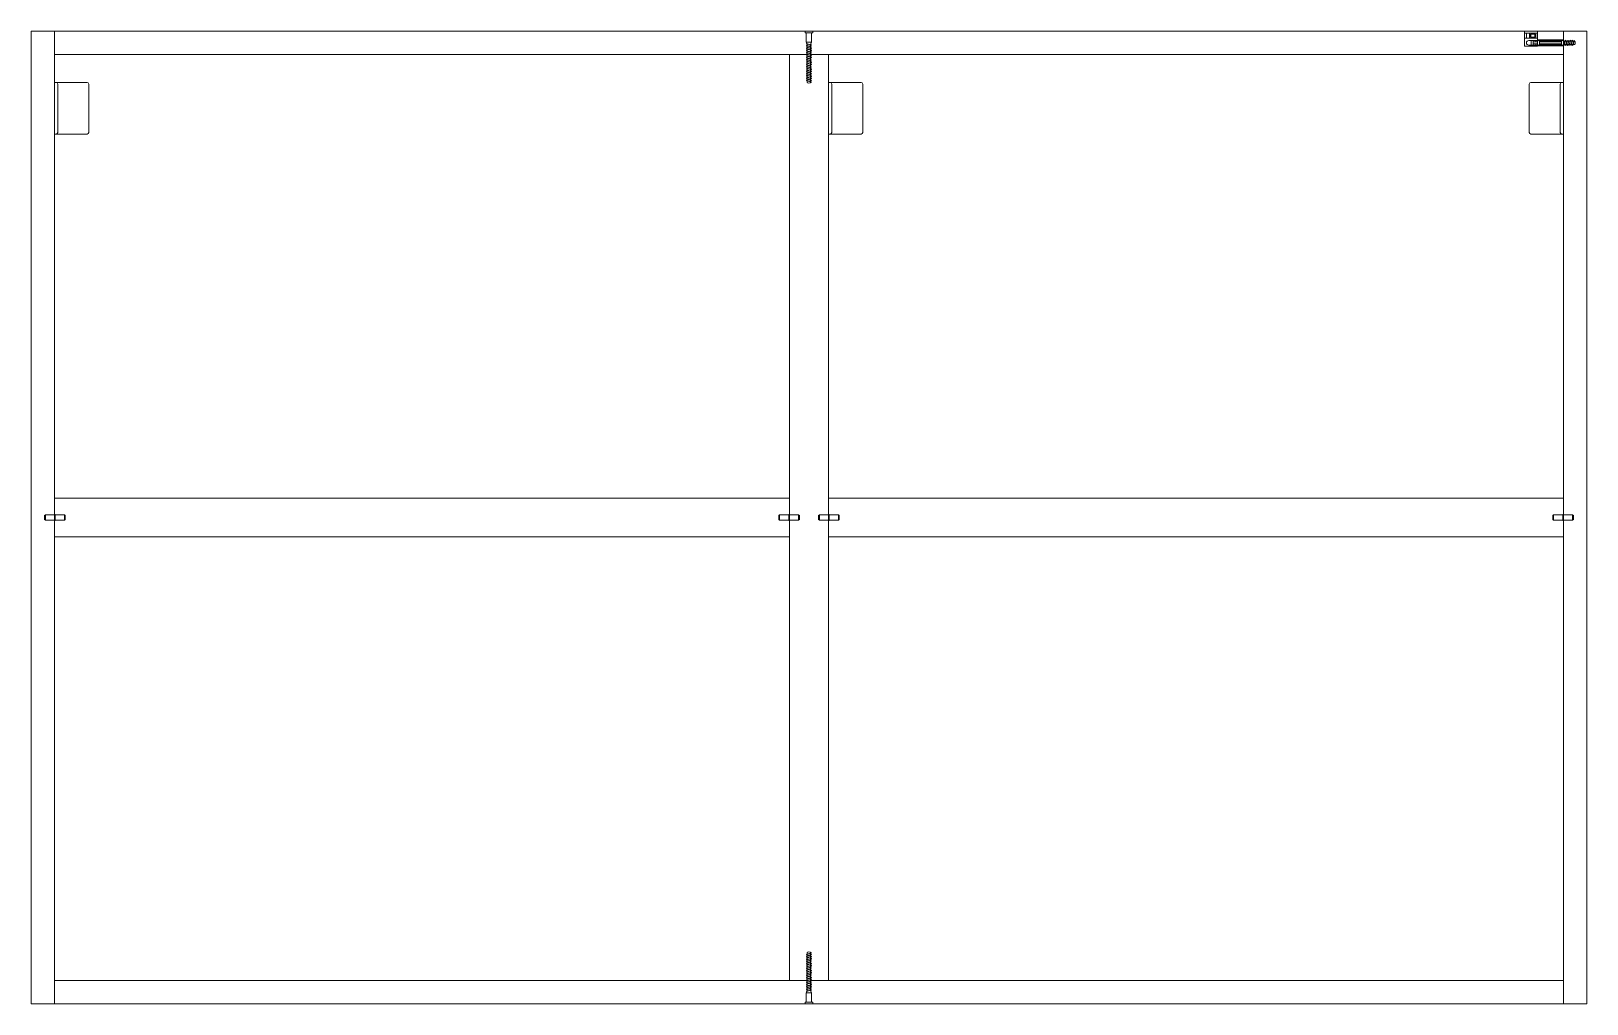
# Model space of a CAD drawing. Header units: centimetres. Extents: x -2268 to 3476, y -1681 to 1470.
# Drawn here: x 2739.4 to 2859.4, y -523.4 to -448.4 of the extents above; entities that cross this region are included whole.
import ezdxf

# ---------------------------------------------------------------- set-up
doc = ezdxf.new("R2010")
doc.units = ezdxf.units.CM
for name, color, linetype, lineweight in [('0_Num_Penna__6', 6, 'Continuous', 18), ('A-FURN_Num_Penna__252_Num_Penna__252_Num_Penna__3_Num_Penna__252_Num_Penna__252_Num_Penna__252_Num_Penna__252_Num_Penna__252_Num_Penna__252_Num_Penna__252_Num_Penna__252_Num_Penna__252_Num_Penna__252_Num_Penna__252_Num_Penna__5', 5, 'Continuous', 18), ('A-FURN_Num_Penna__252_Num_Penna__252_Num_Penna__3_Num_Penna__252_Num_Penna__252_Num_Penna__252_Num_Penna__252_Num_Penna__252_Num_Penna__252_Num_Penna__252_Num_Penna__252_Num_Penna__252_Num_Penna__252_Num_Penna__252_Num_Penna__6', 6, 'Continuous', 18), ('A-FURN_Num_Penna__252_Num_Penna__252_Num_Penna__3_Num_Penna__252_Num_Penna__252_Num_Penna__252_Num_Penna__252_Num_Penna__252_Num_Penna__252_Num_Penna__252_Num_Penna__252_Num_Penna__252_Num_Penna__252_Num_Penna__6_Num_Penna__6', 6, 'Continuous', 18), ('INFO_Num_Penna__2_Num_Penna__2_Num_Penna__2_Num_Penna__2_Num_Penna__5', 5, 'Continuous', 18), ('PDF16_Geometry_Num_Penna__6_Num_Penna__6_Num_Penna__6_Num_Penna__6_Num_Penna__6_Num_Penna__6_Num_Penna__6_Num_Penna__6_Num_Penna__6_Num_Penna__6_Num_Penna__6_Num_Penna__6_Num_Penna__6_Num_Penna__6', 6, 'Continuous', 18), ('PDF22_Geometry_Num_Penna__1_Num_Penna__255_Num_Penna__3_Num_Penna__3_Num_Penna__6', 6, 'Continuous', 18), ('PDF2_Geometry_Num_Penna__7_Num_Penna__7_Num_Penna__7_Num_Penna__7_Num_Penna__7_Num_Penna__7_Num_Penna__7_Num_Penna__5', 5, 'Continuous', 18), ('PDF2_Geometry_Num_Penna__7_Num_Penna__7_Num_Penna__7_Num_Penna__7_Num_Penna__7_Num_Penna__7_Num_Penna__7_Num_Penna__6', 6, 'Continuous', 18), ('PDF_Geometry_Num_Penna__7_Num_Penna__7_Num_Penna__3_Num_Penna__6_Num_Penna__6_Num_Penna__6_Num_Penna__6_Num_Penna__6_Num_Penna__6_Num_Penna__6_Num_Penna__6_Num_Penna__6_Num_Penna__6_Num_Penna__6', 6, 'Continuous', 18), ('VITE_Num_Penna__5', 5, 'Continuous', 18), ('VITE_Num_Penna__6', 6, 'Continuous', 18), ('viti_Num_Penna__5', 5, 'Continuous', 18), ('viti_Num_Penna__6', 6, 'Continuous', 18)]:
    doc.layers.add(name, color=color, linetype=linetype, lineweight=lineweight)

msp = doc.modelspace()

# ---------------------------------------------------------------- linework, layer by layer
at = {"layer": '0_Num_Penna__6', "color": 6, "linetype": 'Continuous', "lineweight": 18}
for p, q in [((2854.6341, -449.5265), (2854.6341, -448.3692)), ((2855.6341, -449.5265), (2855.6341, -448.3692)), ((2855.6341, -449.5265), (2854.6341, -449.5265)), ((2857.6341, -449.0406), (2855.6341, -449.0406))]:
    msp.add_line(p, q, dxfattribs=at)
at = {"layer": 'A-FURN_Num_Penna__252_Num_Penna__252_Num_Penna__3_Num_Penna__252_Num_Penna__252_Num_Penna__252_Num_Penna__252_Num_Penna__252_Num_Penna__252_Num_Penna__252_Num_Penna__252_Num_Penna__252_Num_Penna__252_Num_Penna__252_Num_Penna__5', "color": 5, "linetype": 'Continuous', "lineweight": 18}
for p, q in [((2799.7308, -448.3692), (2799.1308, -448.3692)), ((2799.2249, -448.4892), (2799.6367, -448.4892)), ((2799.3004, -449.2108), (2799.2249, -449.2108)), ((2799.2662, -449.3245), (2799.5611, -449.4158)), ((2799.5611, -449.4438), (2799.2786, -449.3564)), ((2799.6367, -449.2108), (2799.3004, -449.2108)), ((2799.3004, -449.4704), (2799.5611, -449.5511)), ((2799.5611, -449.5791), (2799.3004, -449.4984)), ((2799.3004, -449.6057), (2799.5611, -449.6864)), ((2799.5611, -449.7144), (2799.3004, -449.6337)), ((2799.3004, -449.741), (2799.5611, -449.8217)), ((2799.5611, -449.8497), (2799.3004, -449.769)), ((2799.3004, -449.8763), (2799.5611, -449.957)), ((2799.5611, -449.9849), (2799.3004, -449.9043)), ((2855.7909, -449.1358), (2855.7909, -449.4028)), ((2857.4772, -449.1358), (2857.4772, -449.4028)), ((2857.6646, -449.3996), (2857.7453, -449.1389)), ((2857.7733, -449.1389), (2857.6926, -449.3996)), ((2857.7999, -449.3996), (2857.8806, -449.1389)), ((2857.9086, -449.1389), (2857.8279, -449.3996)), ((2857.9352, -449.3996), (2858.0159, -449.1389)), ((2858.0438, -449.1389), (2857.9632, -449.3996)), ((2858.0704, -449.3996), (2858.1511, -449.1389)), ((2858.1791, -449.1389), (2858.0985, -449.3996)), ((2858.2057, -449.3996), (2858.2864, -449.1389)), ((2858.3144, -449.1389), (2858.2338, -449.3996)), ((2858.341, -449.3996), (2858.4217, -449.1389)), ((2858.4497, -449.1389), (2858.3691, -449.3996)), ((2799.3004, -450.0116), (2799.5611, -450.0923)), ((2799.5611, -450.1202), (2799.3004, -450.0396)), ((2799.3004, -450.1468), (2799.5611, -450.2275)), ((2799.5611, -450.2555), (2799.3004, -450.1749)), ((2799.3004, -450.2821), (2799.5611, -450.3628)), ((2799.5611, -450.3908), (2799.3004, -450.3102)), ((2799.3004, -450.4174), (2799.5611, -450.4981)), ((2799.5611, -450.5261), (2799.3004, -450.4455)), ((2799.3004, -450.5527), (2799.5611, -450.6334)), ((2799.5611, -450.6614), (2799.3004, -450.5808)), ((2799.3004, -450.688), (2799.5611, -450.7687)), ((2799.5611, -450.7967), (2799.3004, -450.716)), ((2799.3004, -450.8233), (2799.5611, -450.904)), ((2799.5611, -450.932), (2799.3004, -450.8513)), ((2799.3004, -450.9586), (2799.5611, -451.0393)), ((2799.5611, -451.0673), (2799.3004, -450.9866)), ((2799.3004, -451.0939), (2799.5611, -451.1746)), ((2799.5611, -451.2026), (2799.3004, -451.1219)), ((2799.3004, -451.2292), (2799.5611, -451.3099)), ((2799.5611, -451.3379), (2799.3004, -451.2572)), ((2799.3004, -451.3645), (2799.5611, -451.4452)), ((2799.5611, -451.4731), (2799.3004, -451.3925)), ((2799.3004, -451.4998), (2799.5611, -451.5805)), ((2799.5611, -451.6084), (2799.3004, -451.5278)), ((2799.3004, -451.6351), (2799.5611, -451.7158)), ((2799.5611, -451.7437), (2799.3004, -451.6631)), ((2799.3004, -451.7703), (2799.5611, -451.851)), ((2799.5611, -451.879), (2799.3004, -451.7984)), ((2799.3004, -451.9056), (2799.5611, -451.9863)), ((2799.5611, -452.0143), (2799.3004, -451.9337)), ((2799.3004, -452.0409), (2799.5611, -452.1216)), ((2799.5611, -452.1496), (2799.3004, -452.069)), ((2799.3004, -452.1762), (2799.5611, -452.2569)), ((2799.5611, -452.2849), (2799.3004, -452.2043)), ((2799.5611, -519.4534), (2799.3004, -519.5341)), ((2799.3004, -519.5621), (2799.5611, -519.4814)), ((2799.5611, -519.5887), (2799.3004, -519.6694)), ((2799.3004, -519.6974), (2799.5611, -519.6167)), ((2799.5611, -519.724), (2799.3004, -519.8047)), ((2799.3004, -519.8327), (2799.5611, -519.752)), ((2799.5611, -519.8593), (2799.3004, -519.94)), ((2799.3004, -519.968), (2799.5611, -519.8873)), ((2799.5611, -519.9946), (2799.3004, -520.0752)), ((2799.3004, -520.1033), (2799.5611, -520.0226)), ((2799.5611, -520.1299), (2799.3004, -520.2105)), ((2799.3004, -520.2386), (2799.5611, -520.1579)), ((2799.5611, -520.2652), (2799.3004, -520.3458)), ((2799.3004, -520.3739), (2799.5611, -520.2932)), ((2799.5611, -520.4005), (2799.3004, -520.4811)), ((2799.3004, -520.5092), (2799.5611, -520.4285)), ((2799.5611, -520.5358), (2799.3004, -520.6164)), ((2799.3004, -520.6444), (2799.5611, -520.5637)), ((2799.5611, -520.6711), (2799.3004, -520.7517)), ((2799.3004, -520.7797), (2799.5611, -520.699)), ((2799.5611, -520.8063), (2799.3004, -520.887)), ((2799.3004, -520.915), (2799.5611, -520.8343)), ((2799.5611, -520.9416), (2799.3004, -521.0223)), ((2799.3004, -521.0503), (2799.5611, -520.9696)), ((2799.5611, -521.0769), (2799.3004, -521.1576)), ((2799.3004, -521.1856), (2799.5611, -521.1049)), ((2799.5611, -521.2122), (2799.3004, -521.2929)), ((2799.3004, -521.3209), (2799.5611, -521.2402)), ((2799.5611, -521.3475), (2799.3004, -521.4281)), ((2799.3004, -521.4562), (2799.5611, -521.3755)), ((2799.5611, -521.4828), (2799.3004, -521.5634)), ((2799.3004, -521.5915), (2799.5611, -521.5108)), ((2799.5611, -521.6181), (2799.3004, -521.6987)), ((2799.3004, -521.7268), (2799.5611, -521.6461)), ((2799.5611, -521.7534), (2799.3004, -521.834)), ((2799.3004, -521.8621), (2799.5611, -521.7814)), ((2799.5611, -521.8887), (2799.3004, -521.9693)), ((2799.3004, -521.9974), (2799.5611, -521.9166)), ((2799.3004, -522.5275), (2799.2249, -522.5275)), ((2799.2662, -522.4138), (2799.5611, -522.3225)), ((2799.5611, -522.2945), (2799.2786, -522.3819)), ((2799.5611, -522.024), (2799.3004, -522.1046)), ((2799.3004, -522.1327), (2799.5611, -522.0519)), ((2799.5611, -522.1592), (2799.3004, -522.2399)), ((2799.3004, -522.2679), (2799.5611, -522.1872)), ((2799.6367, -522.5275), (2799.3004, -522.5275)), ((2799.7308, -523.3692), (2799.1308, -523.3692)), ((2799.2249, -523.2492), (2799.6367, -523.2492))]:
    msp.add_line(p, q, dxfattribs=at)
at = {"layer": 'A-FURN_Num_Penna__252_Num_Penna__252_Num_Penna__3_Num_Penna__252_Num_Penna__252_Num_Penna__252_Num_Penna__252_Num_Penna__252_Num_Penna__252_Num_Penna__252_Num_Penna__252_Num_Penna__252_Num_Penna__252_Num_Penna__252_Num_Penna__6', "color": 6, "linetype": 'Continuous', "lineweight": 18}
for p, q in [((2799.1308, -448.3692), (2799.1308, -448.4892)), ((2799.1308, -448.4892), (2799.2249, -448.4892)), ((2799.6367, -448.4892), (2799.7308, -448.4892)), ((2799.7308, -448.3692), (2799.7308, -448.4892)), ((2799.2341, -449.3146), (2799.2662, -449.3245)), ((2799.2341, -449.4499), (2799.3004, -449.4704)), ((2799.2341, -449.5852), (2799.3004, -449.6057)), ((2799.2341, -449.7204), (2799.3004, -449.741)), ((2799.2341, -449.8557), (2799.3004, -449.8763)), ((2799.2341, -449.991), (2799.3004, -450.0116)), ((2799.2786, -449.3564), (2799.2368, -449.3435)), ((2799.3004, -449.4984), (2799.2368, -449.4788)), ((2799.3004, -449.6337), (2799.2368, -449.614)), ((2799.3004, -449.769), (2799.2368, -449.7493)), ((2799.3004, -449.9043), (2799.2368, -449.8846)), ((2799.5611, -449.4158), (2799.6275, -449.4363)), ((2799.609, -449.4586), (2799.5611, -449.4438)), ((2799.5611, -449.5511), (2799.6275, -449.5716)), ((2799.609, -449.5939), (2799.5611, -449.5791)), ((2799.5611, -449.6864), (2799.6275, -449.7069)), ((2799.609, -449.7292), (2799.5611, -449.7144)), ((2799.5611, -449.8217), (2799.6275, -449.8422)), ((2799.609, -449.8645), (2799.5611, -449.8497)), ((2799.5611, -449.957), (2799.6275, -449.9775)), ((2799.609, -449.9998), (2799.5611, -449.9849)), ((2857.6441, -449.4659), (2857.6646, -449.3996)), ((2857.6926, -449.3996), (2857.6729, -449.4633)), ((2857.7453, -449.1389), (2857.7658, -449.0726)), ((2857.7881, -449.0911), (2857.7733, -449.1389)), ((2857.7794, -449.4659), (2857.7999, -449.3996)), ((2857.8279, -449.3996), (2857.8082, -449.4633)), ((2857.8806, -449.1389), (2857.9011, -449.0726)), ((2857.9234, -449.091), (2857.9086, -449.1389)), ((2857.9146, -449.4659), (2857.9352, -449.3996)), ((2857.9632, -449.3996), (2857.9435, -449.4633)), ((2858.0159, -449.1389), (2858.0364, -449.0726)), ((2858.0586, -449.0911), (2858.0438, -449.1389)), ((2858.0499, -449.4659), (2858.0704, -449.3996)), ((2858.0985, -449.3996), (2858.0788, -449.4633)), ((2858.1511, -449.1389), (2858.1717, -449.0726)), ((2858.1939, -449.091), (2858.1791, -449.1389)), ((2858.1852, -449.4659), (2858.2057, -449.3996)), ((2858.2338, -449.3996), (2858.2141, -449.4633)), ((2858.2864, -449.1389), (2858.307, -449.0726)), ((2858.3292, -449.091), (2858.3144, -449.1389)), ((2858.3205, -449.4659), (2858.341, -449.3996)), ((2858.3691, -449.3996), (2858.3494, -449.4633)), ((2858.4217, -449.1389), (2858.4423, -449.0726)), ((2858.4645, -449.091), (2858.4497, -449.1389)), ((2799.2341, -450.1263), (2799.3004, -450.1468)), ((2799.2341, -450.2616), (2799.3004, -450.2821)), ((2799.2341, -450.3969), (2799.3004, -450.4174)), ((2799.2341, -450.5322), (2799.3004, -450.5527)), ((2799.2341, -450.6675), (2799.3004, -450.688)), ((2799.2341, -450.8028), (2799.3004, -450.8233)), ((2799.2341, -450.9381), (2799.3004, -450.9586)), ((2799.2341, -451.0734), (2799.3004, -451.0939)), ((2799.3004, -450.0396), (2799.2368, -450.0199)), ((2799.3004, -450.1749), (2799.2368, -450.1552)), ((2799.3004, -450.3102), (2799.2368, -450.2905)), ((2799.3004, -450.4455), (2799.2368, -450.4258)), ((2799.3004, -450.5808), (2799.2368, -450.5611)), ((2799.3004, -450.716), (2799.2368, -450.6964)), ((2799.3004, -450.8513), (2799.2368, -450.8317)), ((2799.3004, -450.9866), (2799.2368, -450.967)), ((2799.3004, -451.1219), (2799.2368, -451.1022)), ((2799.5611, -450.0923), (2799.6275, -450.1128)), ((2799.609, -450.1351), (2799.5611, -450.1202)), ((2799.5611, -450.2275), (2799.6275, -450.2481)), ((2799.609, -450.2703), (2799.5611, -450.2555)), ((2799.5611, -450.3628), (2799.6275, -450.3834)), ((2799.609, -450.4056), (2799.5611, -450.3908)), ((2799.5611, -450.4981), (2799.6275, -450.5187)), ((2799.609, -450.5409), (2799.5611, -450.5261)), ((2799.5611, -450.6334), (2799.6275, -450.654)), ((2799.609, -450.6762), (2799.5611, -450.6614)), ((2799.5611, -450.7687), (2799.6275, -450.7893)), ((2799.609, -450.8115), (2799.5611, -450.7967)), ((2799.5611, -450.904), (2799.6275, -450.9245)), ((2799.609, -450.9468), (2799.5611, -450.932)), ((2799.5611, -451.0393), (2799.6275, -451.0598)), ((2799.609, -451.0821), (2799.5611, -451.0673)), ((2799.5611, -451.1746), (2799.6275, -451.1951)), ((2799.2341, -451.2086), (2799.3004, -451.2292)), ((2799.2341, -451.3439), (2799.3004, -451.3645)), ((2799.2341, -451.4792), (2799.3004, -451.4998)), ((2799.2341, -451.6145), (2799.3004, -451.6351)), ((2799.2341, -451.7498), (2799.3004, -451.7703)), ((2799.2341, -451.8851), (2799.3004, -451.9056)), ((2799.2341, -452.0204), (2799.3004, -452.0409)), ((2799.2341, -452.1557), (2799.3004, -452.1762)), ((2799.3004, -451.2572), (2799.2368, -451.2375)), ((2799.3004, -451.3925), (2799.2368, -451.3728)), ((2799.3004, -451.5278), (2799.2368, -451.5081)), ((2799.3004, -451.6631), (2799.2368, -451.6434)), ((2799.3004, -451.7984), (2799.2368, -451.7787)), ((2799.3004, -451.9337), (2799.2368, -451.914)), ((2799.3004, -452.069), (2799.2368, -452.0493)), ((2799.3004, -452.2043), (2799.2368, -452.1846)), ((2799.609, -451.2174), (2799.5611, -451.2026)), ((2799.5611, -451.3099), (2799.6275, -451.3304)), ((2799.609, -451.3527), (2799.5611, -451.3379)), ((2799.5611, -451.4452), (2799.6275, -451.4657)), ((2799.609, -451.488), (2799.5611, -451.4731)), ((2799.5611, -451.5805), (2799.6275, -451.601)), ((2799.609, -451.6233), (2799.5611, -451.6084)), ((2799.5611, -451.7158), (2799.6275, -451.7363)), ((2799.609, -451.7585), (2799.5611, -451.7437)), ((2799.5611, -451.851), (2799.6275, -451.8716)), ((2799.609, -451.8938), (2799.5611, -451.879)), ((2799.5611, -451.9863), (2799.6275, -452.0069)), ((2799.609, -452.0291), (2799.5611, -452.0143)), ((2799.5611, -452.1216), (2799.6275, -452.1422)), ((2799.609, -452.1644), (2799.5611, -452.1496)), ((2799.5611, -452.2569), (2799.6275, -452.2775)), ((2799.609, -452.2997), (2799.5611, -452.2849)), ((2799.2341, -519.5826), (2799.3004, -519.5621)), ((2799.3004, -519.5341), (2799.2368, -519.5537)), ((2799.609, -519.4386), (2799.5611, -519.4534)), ((2799.5611, -519.4814), (2799.6275, -519.4609)), ((2799.609, -519.5739), (2799.5611, -519.5887)), ((2799.5611, -519.6167), (2799.6275, -519.5962)), ((2799.2341, -519.7179), (2799.3004, -519.6974)), ((2799.2341, -519.8532), (2799.3004, -519.8327)), ((2799.2341, -519.9885), (2799.3004, -519.968)), ((2799.2341, -520.1238), (2799.3004, -520.1033)), ((2799.2341, -520.2591), (2799.3004, -520.2386)), ((2799.2341, -520.3944), (2799.3004, -520.3739)), ((2799.2341, -520.5297), (2799.3004, -520.5092)), ((2799.2341, -520.665), (2799.3004, -520.6444)), ((2799.2341, -520.8003), (2799.3004, -520.7797)), ((2799.3004, -519.6694), (2799.2368, -519.689)), ((2799.3004, -519.8047), (2799.2368, -519.8243)), ((2799.3004, -519.94), (2799.2368, -519.9596)), ((2799.3004, -520.0752), (2799.2368, -520.0949)), ((2799.3004, -520.2105), (2799.2368, -520.2302)), ((2799.3004, -520.3458), (2799.2368, -520.3655)), ((2799.3004, -520.4811), (2799.2368, -520.5008)), ((2799.3004, -520.6164), (2799.2368, -520.6361)), ((2799.3004, -520.7517), (2799.2368, -520.7714)), ((2799.609, -519.7092), (2799.5611, -519.724)), ((2799.5611, -519.752), (2799.6275, -519.7314)), ((2799.609, -519.8445), (2799.5611, -519.8593)), ((2799.5611, -519.8873), (2799.6275, -519.8667)), ((2799.609, -519.9798), (2799.5611, -519.9946)), ((2799.5611, -520.0226), (2799.6275, -520.002)), ((2799.609, -520.1151), (2799.5611, -520.1299)), ((2799.5611, -520.1579), (2799.6275, -520.1373)), ((2799.609, -520.2504), (2799.5611, -520.2652)), ((2799.5611, -520.2932), (2799.6275, -520.2726)), ((2799.609, -520.3857), (2799.5611, -520.4005)), ((2799.5611, -520.4285), (2799.6275, -520.4079)), ((2799.609, -520.5209), (2799.5611, -520.5358)), ((2799.5611, -520.5637), (2799.6275, -520.5432)), ((2799.609, -520.6562), (2799.5611, -520.6711)), ((2799.5611, -520.699), (2799.6275, -520.6785)), ((2799.609, -520.7915), (2799.5611, -520.8063)), ((2799.2341, -520.9355), (2799.3004, -520.915)), ((2799.2341, -521.0708), (2799.3004, -521.0503)), ((2799.2341, -521.2061), (2799.3004, -521.1856)), ((2799.2341, -521.3414), (2799.3004, -521.3209)), ((2799.2341, -521.4767), (2799.3004, -521.4562)), ((2799.2341, -521.612), (2799.3004, -521.5915)), ((2799.2341, -521.7473), (2799.3004, -521.7268)), ((2799.2341, -521.8826), (2799.3004, -521.8621)), ((2799.2341, -522.0179), (2799.3004, -521.9974)), ((2799.3004, -520.887), (2799.2368, -520.9067)), ((2799.3004, -521.0223), (2799.2368, -521.042)), ((2799.3004, -521.1576), (2799.2368, -521.1772)), ((2799.3004, -521.2929), (2799.2368, -521.3125)), ((2799.3004, -521.4281), (2799.2368, -521.4478)), ((2799.3004, -521.5634), (2799.2368, -521.5831)), ((2799.3004, -521.6987), (2799.2368, -521.7184)), ((2799.3004, -521.834), (2799.2368, -521.8537)), ((2799.3004, -521.9693), (2799.2368, -521.989)), ((2799.5611, -520.8343), (2799.6275, -520.8138)), ((2799.609, -520.9268), (2799.5611, -520.9416)), ((2799.5611, -520.9696), (2799.6275, -520.9491)), ((2799.609, -521.0621), (2799.5611, -521.0769)), ((2799.5611, -521.1049), (2799.6275, -521.0844)), ((2799.609, -521.1974), (2799.5611, -521.2122)), ((2799.5611, -521.2402), (2799.6275, -521.2197)), ((2799.609, -521.3327), (2799.5611, -521.3475)), ((2799.5611, -521.3755), (2799.6275, -521.3549)), ((2799.609, -521.468), (2799.5611, -521.4828)), ((2799.5611, -521.5108), (2799.6275, -521.4902)), ((2799.609, -521.6033), (2799.5611, -521.6181)), ((2799.5611, -521.6461), (2799.6275, -521.6255)), ((2799.609, -521.7386), (2799.5611, -521.7534)), ((2799.5611, -521.7814), (2799.6275, -521.7608)), ((2799.609, -521.8739), (2799.5611, -521.8887)), ((2799.5611, -521.9166), (2799.6275, -521.8961)), ((2799.2341, -522.1532), (2799.3004, -522.1327)), ((2799.2341, -522.2885), (2799.3004, -522.2679)), ((2799.2341, -522.4238), (2799.2662, -522.4138)), ((2799.3004, -522.1046), (2799.2368, -522.1243)), ((2799.3004, -522.2399), (2799.2368, -522.2596)), ((2799.2786, -522.3819), (2799.2368, -522.3949)), ((2799.609, -522.0092), (2799.5611, -522.024)), ((2799.5611, -522.0519), (2799.6275, -522.0314)), ((2799.609, -522.1444), (2799.5611, -522.1592)), ((2799.5611, -522.1872), (2799.6275, -522.1667)), ((2799.609, -522.2797), (2799.5611, -522.2945)), ((2799.5611, -522.3225), (2799.6275, -522.302)), ((2799.1308, -523.3692), (2799.1308, -523.2492)), ((2799.1308, -523.2492), (2799.2249, -523.2492)), ((2799.6367, -523.2492), (2799.7308, -523.2492)), ((2799.7308, -523.3692), (2799.7308, -523.2492))]:
    msp.add_line(p, q, dxfattribs=at)
at = {"layer": 'A-FURN_Num_Penna__252_Num_Penna__252_Num_Penna__3_Num_Penna__252_Num_Penna__252_Num_Penna__252_Num_Penna__252_Num_Penna__252_Num_Penna__252_Num_Penna__252_Num_Penna__252_Num_Penna__252_Num_Penna__252_Num_Penna__6_Num_Penna__6', "color": 6, "linetype": 'Continuous', "lineweight": 18}
for p, q in [((2797.9341, -450.1692), (2797.9341, -521.5692)), ((2800.9341, -450.1692), (2800.9341, -521.5692))]:
    msp.add_line(p, q, dxfattribs=at)
at = {"layer": 'INFO_Num_Penna__2_Num_Penna__2_Num_Penna__2_Num_Penna__2_Num_Penna__5', "color": 5, "linetype": 'Continuous', "lineweight": 18}
for p, q in [((2741.5008, -452.3188), (2741.2341, -452.3188)), ((2741.5008, -452.3188), (2743.7464, -452.3188)), ((2801.2008, -452.3188), (2800.9341, -452.3188)), ((2801.2008, -452.3188), (2803.4464, -452.3188)), ((2857.3673, -452.3188), (2855.1218, -452.3188)), ((2857.3673, -452.3188), (2857.6341, -452.3188)), ((2741.4841, -452.4591), (2741.4841, -456.1785)), ((2743.876, -456.1785), (2743.876, -452.4591)), ((2801.1841, -452.4591), (2801.1841, -456.1785)), ((2803.576, -456.1785), (2803.576, -452.4591)), ((2854.9922, -456.1785), (2854.9922, -452.4591)), ((2857.3841, -452.4591), (2857.3841, -456.1785)), ((2741.2341, -456.3188), (2741.5008, -456.3188)), ((2741.5008, -456.3188), (2743.7464, -456.3188)), ((2800.9341, -456.3188), (2801.2008, -456.3188)), ((2801.2008, -456.3188), (2803.4464, -456.3188)), ((2857.3673, -456.3188), (2855.1218, -456.3188)), ((2857.6341, -456.3188), (2857.3673, -456.3188))]:
    msp.add_line(p, q, dxfattribs=at)
for centre, start, end in [((2741.3422, -452.4602), 0.438313, 85.025899), ((2743.7341, -452.4602), 0.438313, 85.025899), ((2801.0422, -452.4602), 0.438313, 85.025899), ((2803.4341, -452.4602), 0.438313, 85.025899), ((2855.1341, -452.4602), 94.974101, 179.561687), ((2857.526, -452.4602), 94.974101, 179.561687), ((2741.3422, -456.1775), 274.974101, 359.561687), ((2743.7341, -456.1775), 274.974101, 359.561687), ((2801.0422, -456.1775), 274.974101, 359.561687), ((2803.4341, -456.1775), 274.974101, 359.561687), ((2855.1341, -456.1775), 180.438313, 265.025899), ((2857.526, -456.1775), 180.438313, 265.025899)]:
    msp.add_arc(centre, 0.1419, start, end, dxfattribs=at)
at = {"layer": 'PDF16_Geometry_Num_Penna__6_Num_Penna__6_Num_Penna__6_Num_Penna__6_Num_Penna__6_Num_Penna__6_Num_Penna__6_Num_Penna__6_Num_Penna__6_Num_Penna__6_Num_Penna__6_Num_Penna__6_Num_Penna__6_Num_Penna__6', "color": 6, "linetype": 'Continuous', "lineweight": 18}
for p, q in [((2739.4341, -448.3692), (2739.4341, -523.3692)), ((2739.4341, -448.3692), (2799.1308, -448.3692)), ((2741.2341, -448.3692), (2741.2341, -523.3692)), ((2799.7308, -448.3692), (2854.6341, -448.3692)), ((2855.6341, -448.3692), (2859.4341, -448.3692)), ((2857.6341, -448.3692), (2857.6341, -449.0406)), ((2859.4341, -448.3692), (2859.4341, -523.3692)), ((2857.6341, -449.0406), (2857.6341, -449.4977)), ((2857.6341, -449.4977), (2857.6341, -523.3692)), ((2741.2341, -450.1692), (2799.2819, -450.1692)), ((2799.5611, -450.1692), (2857.6341, -450.1692)), ((2741.2341, -521.5692), (2799.2819, -521.5692)), ((2799.5611, -521.5692), (2857.6341, -521.5692)), ((2739.4341, -523.3692), (2799.1308, -523.3692)), ((2799.7308, -523.3692), (2859.4341, -523.3692))]:
    msp.add_line(p, q, dxfattribs=at)
at = {"layer": 'PDF22_Geometry_Num_Penna__1_Num_Penna__255_Num_Penna__3_Num_Penna__3_Num_Penna__6', "color": 6, "linetype": 'Continuous', "lineweight": 18}
for p, q in [((2797.9341, -484.3692), (2741.2341, -484.3692)), ((2857.6341, -484.3692), (2800.9341, -484.3692)), ((2797.9341, -487.3692), (2741.2341, -487.3692)), ((2857.6341, -487.3692), (2800.9341, -487.3692))]:
    msp.add_line(p, q, dxfattribs=at)
at = {"layer": 'PDF2_Geometry_Num_Penna__7_Num_Penna__7_Num_Penna__7_Num_Penna__7_Num_Penna__7_Num_Penna__7_Num_Penna__7_Num_Penna__5', "color": 5, "linetype": 'Continuous', "lineweight": 18, "flags": 128}
for points in [[(2799.3004, -449.4128), (2799.3004, -449.4158)], [(2799.5611, -519.5887), (2799.5611, -519.4814)], [(2799.5611, -519.724), (2799.5611, -519.6167)], [(2799.5611, -519.8593), (2799.5611, -519.752)], [(2799.5611, -519.9946), (2799.5611, -519.8873)], [(2799.5611, -520.1299), (2799.5611, -520.0226)], [(2799.5611, -520.2652), (2799.5611, -520.1579)], [(2799.5611, -520.4005), (2799.5611, -520.2932)], [(2799.5611, -520.5358), (2799.5611, -520.4285)], [(2799.5611, -520.6711), (2799.5611, -520.5637)], [(2799.5611, -520.8063), (2799.5611, -520.699)], [(2799.5611, -520.9416), (2799.5611, -520.8343)], [(2799.5611, -521.0769), (2799.5611, -520.9696)], [(2799.5611, -521.2122), (2799.5611, -521.1049)], [(2799.5611, -521.3475), (2799.5611, -521.2402)], [(2799.5611, -521.4828), (2799.5611, -521.3755)], [(2799.5611, -521.6181), (2799.5611, -521.5108)], [(2799.5611, -521.7534), (2799.5611, -521.6461)], [(2799.5611, -521.8887), (2799.5611, -521.7814)], [(2799.5611, -522.024), (2799.5611, -521.9166)], [(2799.3004, -522.3256), (2799.3004, -522.3225)], [(2799.5611, -522.1592), (2799.5611, -522.0519)], [(2799.5611, -522.2945), (2799.5611, -522.1872)]]:
    msp.add_lwpolyline(points, dxfattribs=at)
at = {"layer": 'PDF2_Geometry_Num_Penna__7_Num_Penna__7_Num_Penna__7_Num_Penna__7_Num_Penna__7_Num_Penna__7_Num_Penna__7_Num_Penna__6', "color": 6, "linetype": 'Continuous', "lineweight": 18, "flags": 128}
for points in [[(2799.2274, -449.2244, -0.09285639), (2799.2249, -449.2108), (2799.2249, -448.4892)], [(2799.6367, -448.4892), (2799.6367, -449.2108, -0.09745625), (2799.6339, -449.2251)], [(2799.2368, -449.4788, -0.19871582), (2799.2341, -449.4499)], [(2799.2368, -449.614, -0.19962767), (2799.2341, -449.5851)], [(2799.2368, -449.7493, -0.19851381), (2799.2341, -449.7204)], [(2799.2368, -449.8846, -0.19928094), (2799.2341, -449.8557)], [(2799.2368, -450.0199, -0.19871582), (2799.2341, -449.991)], [(2799.2368, -449.3434, -0.19585352), (2799.2343, -449.3146)], [(2799.6275, -449.4363, -0.19890092), (2799.609, -449.4586)], [(2799.6275, -449.5716, -0.19900669), (2799.609, -449.5939)], [(2799.6275, -449.7069, -0.19889842), (2799.609, -449.7292)], [(2799.6275, -449.8422, -0.19895428), (2799.609, -449.8645)], [(2799.6275, -449.9775, -0.19894035), (2799.609, -449.9998)], [(2857.6729, -449.4633, -0.19928094), (2857.6441, -449.4659)], [(2857.7658, -449.0726, -0.19894035), (2857.7881, -449.0911)], [(2857.8082, -449.4633, -0.19871582), (2857.7794, -449.4659)], [(2857.9011, -449.0726, -0.19900669), (2857.9234, -449.091)], [(2857.9435, -449.4633, -0.19962767), (2857.9146, -449.4659)], [(2858.0364, -449.0726, -0.19889842), (2858.0586, -449.091)], [(2858.0788, -449.4633, -0.19851381), (2858.0499, -449.4659)], [(2858.1717, -449.0726, -0.19895428), (2858.1939, -449.091)], [(2858.2141, -449.4633, -0.19928094), (2858.1852, -449.4659)], [(2858.307, -449.0726, -0.19894035), (2858.3292, -449.091)], [(2858.3494, -449.4633, -0.19871582), (2858.3205, -449.4659)], [(2858.4497, -449.1389), (2858.4795, -449.1389, -0.19953036), (2858.4963, -449.1459, -0.11687713), (2858.5203, -449.1847, -0.16288803), (2858.5203, -449.3536, -0.11683184), (2858.4964, -449.3926, -0.19841798), (2858.4795, -449.3996), (2858.3691, -449.3996)], [(2858.4423, -449.0726, -0.19900669), (2858.4645, -449.091)], [(2799.2368, -450.1552, -0.19962767), (2799.2341, -450.1263)], [(2799.2368, -450.2905, -0.19851381), (2799.2341, -450.2616)], [(2799.2368, -450.4258, -0.19928094), (2799.2341, -450.3969)], [(2799.2368, -450.5611, -0.19871582), (2799.2341, -450.5322)], [(2799.2368, -450.6964, -0.19962767), (2799.2341, -450.6675)], [(2799.2368, -450.8317, -0.19851381), (2799.2341, -450.8028)], [(2799.2368, -450.9669, -0.19928094), (2799.2341, -450.9381)], [(2799.2368, -451.1022, -0.19871582), (2799.2341, -451.0734)], [(2799.6275, -450.1128, -0.19900669), (2799.609, -450.1351)], [(2799.6275, -450.2481, -0.19889842), (2799.609, -450.2703)], [(2799.6275, -450.3834, -0.19895428), (2799.609, -450.4056)], [(2799.6275, -450.5187, -0.19894035), (2799.609, -450.5409)], [(2799.6275, -450.654, -0.19900669), (2799.609, -450.6762)], [(2799.6275, -450.7893, -0.19889842), (2799.609, -450.8115)], [(2799.6275, -450.9245, -0.19895428), (2799.609, -450.9468)], [(2799.6275, -451.0598, -0.19894035), (2799.609, -451.0821)], [(2799.6275, -451.1951, -0.19900669), (2799.609, -451.2174)], [(2799.2368, -451.2375, -0.19962767), (2799.2341, -451.2086)], [(2799.2368, -451.3728, -0.19851381), (2799.2341, -451.3439)], [(2799.2368, -451.5081, -0.19928094), (2799.2341, -451.4792)], [(2799.2368, -451.6434, -0.19871582), (2799.2341, -451.6145)], [(2799.2368, -451.7787, -0.19962767), (2799.2342, -451.7498)], [(2799.2368, -451.914, -0.19851381), (2799.2341, -451.8851)], [(2799.2368, -452.0493, -0.19928094), (2799.2341, -452.0204)], [(2799.2368, -452.1846, -0.19871582), (2799.2341, -452.1557)], [(2799.5611, -452.2849), (2799.5611, -452.3147, -0.19953036), (2799.5541, -452.3316, -0.11687713), (2799.5154, -452.3555, -0.16288803), (2799.3464, -452.3555, -0.11683184), (2799.3074, -452.3316, -0.19841798), (2799.3004, -452.3147), (2799.3004, -452.2043)], [(2799.6275, -451.3304, -0.19889842), (2799.609, -451.3527)], [(2799.6275, -451.4657, -0.19895428), (2799.609, -451.488)], [(2799.6275, -451.601, -0.19894035), (2799.609, -451.6233)], [(2799.6275, -451.7363, -0.19900669), (2799.609, -451.7585)], [(2799.6275, -451.8716, -0.19889842), (2799.609, -451.8938)], [(2799.6275, -452.0069, -0.19895428), (2799.609, -452.0291)], [(2799.6275, -452.1422, -0.19894035), (2799.609, -452.1644)], [(2799.6275, -452.2775, -0.19900669), (2799.609, -452.2997)], [(2799.2368, -519.5537, 0.19871582), (2799.2341, -519.5826)], [(2799.5611, -519.4534), (2799.5611, -519.4237, 0.19953036), (2799.5541, -519.4068, 0.11687713), (2799.5154, -519.3828, 0.16288803), (2799.3464, -519.3828, 0.11683184), (2799.3074, -519.4068, 0.19841798), (2799.3004, -519.4237), (2799.3004, -519.5341)], [(2799.6275, -519.4609, 0.19900669), (2799.609, -519.4386)], [(2799.6275, -519.5962, 0.19894035), (2799.609, -519.5739)], [(2799.2368, -519.689, 0.19928094), (2799.2341, -519.7179)], [(2799.2368, -519.8243, 0.19851381), (2799.2341, -519.8532)], [(2799.2368, -519.9596, 0.19962767), (2799.2342, -519.9885)], [(2799.2368, -520.0949, 0.19871582), (2799.2341, -520.1238)], [(2799.2368, -520.2302, 0.19928094), (2799.2341, -520.2591)], [(2799.2368, -520.3655, 0.19851381), (2799.2341, -520.3944)], [(2799.2368, -520.5008, 0.19962767), (2799.2341, -520.5297)], [(2799.2368, -520.6361, 0.19871582), (2799.2341, -520.665)], [(2799.2368, -520.7714, 0.19928094), (2799.2341, -520.8003)], [(2799.6275, -519.7314, 0.19895428), (2799.609, -519.7092)], [(2799.6275, -519.8667, 0.19889842), (2799.609, -519.8445)], [(2799.6275, -520.002, 0.19900669), (2799.609, -519.9798)], [(2799.6275, -520.1373, 0.19894035), (2799.609, -520.1151)], [(2799.6275, -520.2726, 0.19895428), (2799.609, -520.2504)], [(2799.6275, -520.4079, 0.19889842), (2799.609, -520.3857)], [(2799.6275, -520.5432, 0.19900669), (2799.609, -520.5209)], [(2799.6275, -520.6785, 0.19894035), (2799.609, -520.6562)], [(2799.6275, -520.8138, 0.19895428), (2799.609, -520.7915)], [(2799.2368, -520.9067, 0.19851381), (2799.2341, -520.9355)], [(2799.2368, -521.042, 0.19962767), (2799.2341, -521.0709)], [(2799.2368, -521.1772, 0.19871582), (2799.2341, -521.2061)], [(2799.2368, -521.3125, 0.19928094), (2799.2341, -521.3414)], [(2799.2368, -521.4478, 0.19851381), (2799.2341, -521.4767)], [(2799.2368, -521.5831, 0.19962767), (2799.2341, -521.612)], [(2799.2368, -521.7184, 0.19871582), (2799.2341, -521.7473)], [(2799.2368, -521.8537, 0.19928094), (2799.2341, -521.8826)], [(2799.2368, -521.989, 0.19851381), (2799.2341, -522.0179)], [(2799.6275, -520.9491, 0.19889842), (2799.609, -520.9268)], [(2799.6275, -521.0844, 0.19900669), (2799.609, -521.0621)], [(2799.6275, -521.2197, 0.19894035), (2799.609, -521.1974)], [(2799.6275, -521.3549, 0.19895428), (2799.609, -521.3327)], [(2799.6275, -521.4902, 0.19889842), (2799.609, -521.468)], [(2799.6275, -521.6255, 0.19900669), (2799.609, -521.6033)], [(2799.6275, -521.7608, 0.19894035), (2799.609, -521.7386)], [(2799.6275, -521.8961, 0.19895428), (2799.609, -521.8739)], [(2799.2274, -522.5139, 0.09285639), (2799.2249, -522.5275), (2799.2249, -523.2492)], [(2799.2368, -522.1243, 0.19962767), (2799.2341, -522.1532)], [(2799.2368, -522.2596, 0.19871582), (2799.2341, -522.2885)], [(2799.2368, -522.3949, 0.19585352), (2799.2343, -522.4237)], [(2799.6275, -522.0314, 0.19889842), (2799.609, -522.0092)], [(2799.6275, -522.1667, 0.19900669), (2799.609, -522.1444)], [(2799.6275, -522.302, 0.19890092), (2799.609, -522.2797)], [(2799.6367, -523.2492), (2799.6367, -522.5275, 0.09745625), (2799.6339, -522.5132)]]:
    msp.add_lwpolyline(points, format="xyb", dxfattribs=at)
for points in [[(2799.2274, -449.2244), (2799.2662, -449.3245)], [(2799.2786, -449.3564), (2799.3004, -449.4128)], [(2799.3004, -449.4704), (2799.3004, -449.4128)], [(2799.3004, -449.6057), (2799.3004, -449.4984)], [(2799.3004, -449.741), (2799.3004, -449.6337)], [(2799.3004, -449.8763), (2799.3004, -449.769)], [(2799.3004, -450.0116), (2799.3004, -449.9043)], [(2799.6341, -449.2245), (2799.5611, -449.4128)], [(2799.5611, -449.4128), (2799.5611, -449.4158)], [(2799.5611, -449.4438), (2799.5611, -449.5511)], [(2799.5611, -449.5791), (2799.5611, -449.6864)], [(2799.5611, -449.7144), (2799.5611, -449.8217)], [(2799.5611, -449.8497), (2799.5611, -449.957)], [(2799.5611, -449.9849), (2799.5611, -450.0923)], [(2857.6341, -449.1389), (2857.7453, -449.1389)], [(2857.6646, -449.3996), (2857.6341, -449.3996)], [(2857.7999, -449.3996), (2857.6926, -449.3996)], [(2857.7733, -449.1389), (2857.8806, -449.1389)], [(2857.9352, -449.3996), (2857.8279, -449.3996)], [(2857.9086, -449.1389), (2858.0159, -449.1389)], [(2858.0704, -449.3996), (2857.9632, -449.3996)], [(2858.0438, -449.1389), (2858.1511, -449.1389)], [(2858.2057, -449.3996), (2858.0985, -449.3996)], [(2858.1791, -449.1389), (2858.2864, -449.1389)], [(2858.341, -449.3996), (2858.2338, -449.3996)], [(2858.3144, -449.1389), (2858.4217, -449.1389)], [(2799.3004, -450.1468), (2799.3004, -450.0396)], [(2799.3004, -450.2821), (2799.3004, -450.1749)], [(2799.3004, -450.4174), (2799.3004, -450.3102)], [(2799.3004, -450.5527), (2799.3004, -450.4455)], [(2799.3004, -450.688), (2799.3004, -450.5808)], [(2799.3004, -450.8233), (2799.3004, -450.716)], [(2799.3004, -450.9586), (2799.3004, -450.8513)], [(2799.3004, -451.0939), (2799.3004, -450.9866)], [(2799.3004, -451.2292), (2799.3004, -451.1219)], [(2799.5611, -450.1202), (2799.5611, -450.2275)], [(2799.5611, -450.2555), (2799.5611, -450.3628)], [(2799.5611, -450.3908), (2799.5611, -450.4981)], [(2799.5611, -450.5261), (2799.5611, -450.6334)], [(2799.5611, -450.6614), (2799.5611, -450.7687)], [(2799.5611, -450.7967), (2799.5611, -450.904)], [(2799.5611, -450.932), (2799.5611, -451.0393)], [(2799.5611, -451.0673), (2799.5611, -451.1746)], [(2799.3004, -451.3645), (2799.3004, -451.2572)], [(2799.3004, -451.4998), (2799.3004, -451.3925)], [(2799.3004, -451.6351), (2799.3004, -451.5278)], [(2799.3004, -451.7703), (2799.3004, -451.6631)], [(2799.3004, -451.9056), (2799.3004, -451.7984)], [(2799.3004, -452.0409), (2799.3004, -451.9337)], [(2799.3004, -452.1762), (2799.3004, -452.069)], [(2799.5611, -451.2026), (2799.5611, -451.3099)], [(2799.5611, -451.3379), (2799.5611, -451.4452)], [(2799.5611, -451.4731), (2799.5611, -451.5805)], [(2799.5611, -451.6084), (2799.5611, -451.7158)], [(2799.5611, -451.7437), (2799.5611, -451.851)], [(2799.5611, -451.879), (2799.5611, -451.9863)], [(2799.5611, -452.0143), (2799.5611, -452.1216)], [(2799.5611, -452.1496), (2799.5611, -452.2569)], [(2799.3004, -519.5621), (2799.3004, -519.6694)], [(2799.3004, -519.6974), (2799.3004, -519.8047)], [(2799.3004, -519.8327), (2799.3004, -519.94)], [(2799.3004, -519.968), (2799.3004, -520.0752)], [(2799.3004, -520.1033), (2799.3004, -520.2105)], [(2799.3004, -520.2386), (2799.3004, -520.3458)], [(2799.3004, -520.3739), (2799.3004, -520.4811)], [(2799.3004, -520.5092), (2799.3004, -520.6164)], [(2799.3004, -520.6444), (2799.3004, -520.7517)], [(2799.3004, -520.7797), (2799.3004, -520.887)], [(2799.3004, -520.915), (2799.3004, -521.0223)], [(2799.3004, -521.0503), (2799.3004, -521.1576)], [(2799.3004, -521.1856), (2799.3004, -521.2929)], [(2799.3004, -521.3209), (2799.3004, -521.4281)], [(2799.3004, -521.4562), (2799.3004, -521.5634)], [(2799.3004, -521.5915), (2799.3004, -521.6987)], [(2799.3004, -521.7268), (2799.3004, -521.834)], [(2799.3004, -521.8621), (2799.3004, -521.9693)], [(2799.3004, -521.9974), (2799.3004, -522.1046)], [(2799.2274, -522.5139), (2799.2662, -522.4138)], [(2799.2786, -522.3819), (2799.3004, -522.3256)], [(2799.3004, -522.1327), (2799.3004, -522.2399)], [(2799.3004, -522.2679), (2799.3004, -522.3255)], [(2799.5611, -522.3256), (2799.5611, -522.3225)], [(2799.6341, -522.5139), (2799.5611, -522.3256)]]:
    msp.add_lwpolyline(points, dxfattribs=at)
at = {"layer": 'PDF_Geometry_Num_Penna__7_Num_Penna__7_Num_Penna__3_Num_Penna__6_Num_Penna__6_Num_Penna__6_Num_Penna__6_Num_Penna__6_Num_Penna__6_Num_Penna__6_Num_Penna__6_Num_Penna__6_Num_Penna__6_Num_Penna__6', "color": 6, "linetype": 'Continuous', "lineweight": 18}
msp.add_line((2857.6341, -448.3692), (2857.6341, -448.8192), dxfattribs=at)
at = {"layer": 'VITE_Num_Penna__5', "color": 5, "linetype": 'Continuous', "lineweight": 18}
for p, q in [((2855.6341, -448.3692), (2854.6341, -448.3692)), ((2854.998, -448.5392), (2854.6341, -448.5392)), ((2854.7837, -448.5392), (2854.7837, -448.9184)), ((2854.998, -448.9184), (2854.998, -448.5392)), ((2855.032, -448.9184), (2855.032, -448.5392)), ((2855.6341, -448.5392), (2855.032, -448.5392)), ((2855.1001, -448.6148), (2855.1001, -448.8427)), ((2855.43, -448.6148), (2855.1001, -448.6148)), ((2855.43, -448.6148), (2855.43, -448.8427)), ((2855.4844, -448.5392), (2855.4844, -448.9184)), ((2854.998, -448.9184), (2854.6341, -448.9184)), ((2855.6341, -449.0911), (2854.9538, -449.0911)), ((2855.6341, -449.4483), (2854.9538, -449.4483)), ((2855.6341, -448.9184), (2855.032, -448.9184)), ((2855.43, -448.8427), (2855.1001, -448.8427)), ((2855.1239, -449.4483), (2855.1239, -449.0911)), ((2855.1239, -449.0911), (2855.2939, -449.0911)), ((2855.1239, -449.4483), (2855.2939, -449.4483)), ((2855.2939, -449.0911), (2855.2939, -449.4483)), ((2855.2939, -449.2017), (2855.6341, -449.2017)), ((2855.2939, -449.3377), (2855.6341, -449.3377)), ((2855.4844, -449.0911), (2855.4844, -449.2017)), ((2855.4844, -449.3377), (2855.4844, -449.4483)), ((2855.6341, -449.0406), (2855.6341, -449.4977)), ((2855.7909, -449.1358), (2855.6341, -449.0406)), ((2855.7909, -449.4028), (2855.6341, -449.4977)), ((2855.6947, -449.0774), (2857.5794, -449.0738)), ((2857.5692, -449.4585), (2855.6976, -449.4593)), ((2855.7898, -449.4035), (2857.4772, -449.4026)), ((2855.7909, -449.1359), (2857.4772, -449.1358)), ((2857.4772, -449.193), (2855.7909, -449.193)), ((2855.7909, -449.3454), (2857.4795, -449.3454)), ((2857.4772, -449.1358), (2857.6341, -449.0406)), ((2857.4772, -449.4028), (2857.6341, -449.4977)), ((2857.6341, -449.1389), (2857.6341, -449.3996))]:
    msp.add_line(p, q, dxfattribs=at)
msp.add_arc((2854.9538, -449.2697), 0.1786, 90, 270, dxfattribs=at)
at = {"layer": 'VITE_Num_Penna__6', "color": 6, "linetype": 'Continuous', "lineweight": 18}
msp.add_line((2855.6341, -449.4977), (2857.6341, -449.4977), dxfattribs=at)
at = {"layer": 'viti_Num_Penna__5', "color": 5, "linetype": 'Continuous', "lineweight": 18}
for p, q in [((2740.5341, -485.6692), (2740.5341, -486.0692)), ((2741.2341, -485.6692), (2741.2341, -486.0692)), ((2741.3007, -485.6692), (2741.3007, -486.0692)), ((2742.0007, -485.6692), (2742.0007, -486.0692)), ((2797.1674, -485.6692), (2797.1674, -486.0692)), ((2797.8674, -485.6692), (2797.8674, -486.0692)), ((2797.9341, -485.6692), (2797.9341, -486.0692)), ((2798.6341, -485.6692), (2798.6341, -486.0692)), ((2800.2341, -485.6692), (2800.2341, -486.0692)), ((2800.9341, -485.6692), (2800.9341, -486.0692)), ((2801.0007, -485.6692), (2801.0007, -486.0692)), ((2801.7007, -485.6692), (2801.7007, -486.0692)), ((2856.8674, -485.6692), (2856.8674, -486.0692)), ((2857.5674, -485.6692), (2857.5674, -486.0692)), ((2857.6341, -485.6692), (2857.6341, -486.0692)), ((2858.3341, -485.6692), (2858.3341, -486.0692))]:
    msp.add_line(p, q, dxfattribs=at)
at = {"layer": 'viti_Num_Penna__6', "color": 6, "linetype": 'Continuous', "lineweight": 18}
for p, q in [((2740.4674, -485.7092), (2740.5341, -485.6692)), ((2740.4674, -485.7092), (2740.4674, -486.0292)), ((2740.5341, -485.6692), (2741.2341, -485.6692)), ((2741.2341, -485.6292), (2741.3007, -485.6292)), ((2741.2341, -485.6292), (2741.2341, -485.6692)), ((2741.3007, -485.6292), (2741.3007, -485.6692)), ((2741.3007, -485.6692), (2742.0007, -485.6692)), ((2742.0674, -485.7092), (2742.0007, -485.6692)), ((2742.0674, -485.7092), (2742.0674, -486.0292)), ((2797.1007, -485.7092), (2797.1674, -485.6692)), ((2797.1007, -485.7092), (2797.1007, -486.0292)), ((2797.1674, -485.6692), (2797.8674, -485.6692)), ((2797.8674, -485.6292), (2797.8674, -485.6692)), ((2797.8674, -485.6292), (2797.9341, -485.6292)), ((2797.9341, -485.6292), (2797.9341, -485.6692)), ((2797.9341, -485.6692), (2798.6341, -485.6692)), ((2798.7007, -485.7092), (2798.6341, -485.6692)), ((2798.7007, -485.7092), (2798.7007, -486.0292)), ((2800.1674, -485.7092), (2800.2341, -485.6692)), ((2800.1674, -485.7092), (2800.1674, -486.0292)), ((2800.2341, -485.6692), (2800.9341, -485.6692)), ((2800.9341, -485.6292), (2800.9341, -485.6692)), ((2800.9341, -485.6292), (2801.0007, -485.6292)), ((2801.0007, -485.6292), (2801.0007, -485.6692)), ((2801.0007, -485.6692), (2801.7007, -485.6692)), ((2801.7674, -485.7092), (2801.7007, -485.6692)), ((2801.7674, -485.7092), (2801.7674, -486.0292)), ((2856.8007, -485.7092), (2856.8674, -485.6692)), ((2856.8007, -485.7092), (2856.8007, -486.0292)), ((2856.8674, -485.6692), (2857.5674, -485.6692)), ((2857.5674, -485.6292), (2857.5674, -485.6692)), ((2857.5674, -485.6292), (2857.6341, -485.6292)), ((2857.6341, -485.6292), (2857.6341, -485.6692)), ((2857.6341, -485.6692), (2858.3341, -485.6692)), ((2858.4007, -485.7092), (2858.3341, -485.6692)), ((2858.4007, -485.7092), (2858.4007, -486.0292)), ((2740.4674, -486.0292), (2740.5341, -486.0692)), ((2740.5341, -486.0692), (2741.2341, -486.0692)), ((2741.2341, -486.0692), (2741.2341, -486.1092)), ((2741.2341, -486.1092), (2741.3007, -486.1092)), ((2741.3007, -486.0692), (2742.0007, -486.0692)), ((2741.3007, -486.0692), (2741.3007, -486.1092)), ((2742.0674, -486.0292), (2742.0007, -486.0692)), ((2797.1007, -486.0292), (2797.1674, -486.0692)), ((2797.1674, -486.0692), (2797.8674, -486.0692)), ((2797.8674, -486.0692), (2797.8674, -486.1092)), ((2797.8674, -486.1092), (2797.9341, -486.1092)), ((2797.9341, -486.0692), (2798.6341, -486.0692)), ((2797.9341, -486.0692), (2797.9341, -486.1092)), ((2798.7007, -486.0292), (2798.6341, -486.0692)), ((2800.1674, -486.0292), (2800.2341, -486.0692)), ((2800.2341, -486.0692), (2800.9341, -486.0692)), ((2800.9341, -486.0692), (2800.9341, -486.1092)), ((2800.9341, -486.1092), (2801.0007, -486.1092)), ((2801.0007, -486.0692), (2801.7007, -486.0692)), ((2801.0007, -486.0692), (2801.0007, -486.1092)), ((2801.7674, -486.0292), (2801.7007, -486.0692)), ((2856.8007, -486.0292), (2856.8674, -486.0692)), ((2856.8674, -486.0692), (2857.5674, -486.0692)), ((2857.5674, -486.0692), (2857.5674, -486.1092)), ((2857.5674, -486.1092), (2857.6341, -486.1092)), ((2857.6341, -486.0692), (2858.3341, -486.0692)), ((2857.6341, -486.0692), (2857.6341, -486.1092)), ((2858.4007, -486.0292), (2858.3341, -486.0692))]:
    msp.add_line(p, q, dxfattribs=at)

doc.saveas('drawing.dxf')
